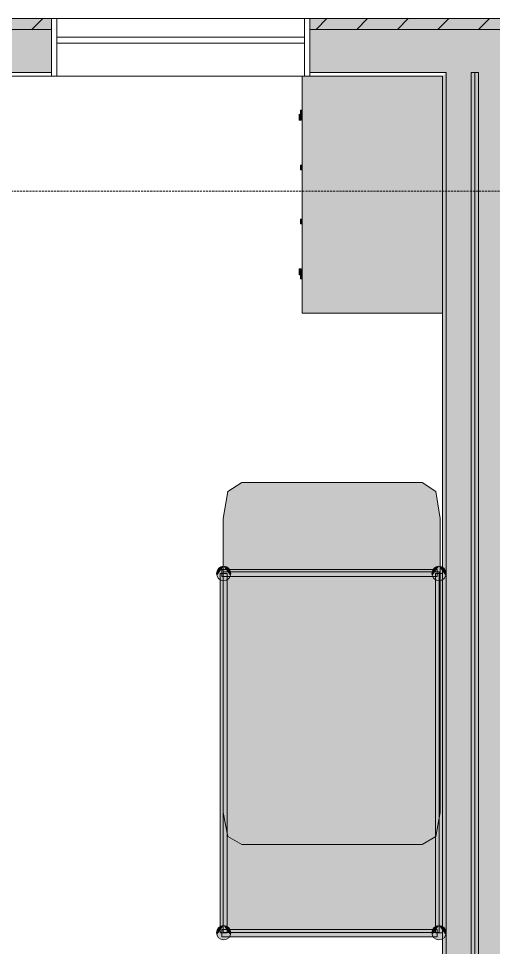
# Model space of a CAD drawing. Header units: inches. Extents: x 99 to 12024, y -5408 to 2559.
# Drawn here: x 8571.5 to 8637.7, y -5153.6 to -5024.3 of the extents above; entities that cross this region are included whole.
import ezdxf

# ---------------------------------------------------------------- set-up
doc = ezdxf.new("R2010")
doc.units = ezdxf.units.IN
doc.header["$LTSCALE"] = 96
doc.header["$MEASUREMENT"] = 0
doc.linetypes.add('Dash', pattern=[0.225, 0.15, -0.075])
for name, color, linetype, lineweight in [('Doors', 5, 'Continuous', 5), ('Walls_  Normal', 6, 'Continuous', 13), ('Windows', 5, 'Continuous', 5)]:
    doc.layers.add(name, color=color, linetype=linetype, lineweight=lineweight)
doc.layers.add('Furniture_ Interior', color=7, linetype='Continuous', lineweight=25, true_color=0x8080c0)
doc.layers.add('Hatch', color=7, linetype='Continuous', lineweight=0, true_color=0x919191)

# ---------------------------------------------------------------- blocks, each defined once
blk = doc.blocks.new('Nursery Items_Cribs_Crib (posts)')
at = {"layer": 'Furniture_ Interior', "color": 163, "lineweight": 0, "true_color": 0x8080c0, "transparency": 33554687}
for points in [[(-15.5, 51), (-14.5, 51), (-14.5, 1), (-15.5, 1)], [(-15.25, 51.56), (14.75, 51.56), (14.75, 50.56), (-15.25, 50.56)], [(15.04, 51.21), (15.04, 1.01), (-15.08, 1.01), (-15.08, 51.21)], [(14.5, 51), (15.5, 51), (15.5, 1), (14.5, 1)], [(-15.25, 1.44), (14.75, 1.44), (14.75, 0.44), (-15.25, 0.44)]]:
    blk.add_lwpolyline(points, close=True, dxfattribs=at)
for centre in [(-15, 51), (15, 51), (-15, 1), (15, 1)]:
    blk.add_circle(centre, 0.996, dxfattribs=at)
at = {"layer": 'Furniture_ Interior', "color": 7, "lineweight": 0, "true_color": 0xffffff, "transparency": 33554687}
for points in [[(-15, 51.99), (-15.94, 51.34), (-16, 51), (-15.98, 51.17)], [(-15, 51.99), (-16, 51), (-15.94, 50.66), (-15.98, 50.82)], [(-15, 51.99), (-15.76, 51.64), (-15.94, 51.34), (-15.86, 51.49)], [(-15, 51.99), (-15.94, 50.66), (-15.76, 50.36), (-15.86, 50.5)], [(-15, 51.99), (-15.5, 51.86), (-15.76, 51.64), (-15.64, 51.76)], [(-15, 51.99), (-15.76, 50.36), (-15.5, 50.13), (-15.64, 50.23)], [(-15, 51.99), (-15.17, 51.98), (-15.5, 51.86), (-15.34, 51.93)], [(-15, 51.99), (-15.5, 50.13), (-15.17, 50.02), (-15.34, 50.06)], [(-15, 51.99), (-15.17, 50.02), (-14.83, 50.02), (-15, 50)], [(-15, 51.99), (-14.83, 50.02), (-14.5, 50.13), (-14.66, 50.06)], [(-15, 51.99), (-14.5, 50.13), (-14.24, 50.36), (-14.36, 50.23)], [(-15, 51.99), (-14.24, 50.36), (-14.06, 50.66), (-14.14, 50.5)], [(-15, 51.99), (-14.06, 50.66), (-14, 51), (-14.02, 50.82)], [(-15, 51.99), (-14, 51), (-14.06, 51.34), (-14.02, 51.17)], [(-15, 51.99), (-14.06, 51.34), (-14.24, 51.64), (-14.14, 51.49)], [(-15, 51.99), (-14.24, 51.64), (-14.5, 51.86), (-14.36, 51.76)], [(-15, 51.99), (-14.5, 51.86), (-14.83, 51.98), (-14.66, 51.93)], [(15, 51.99), (14.06, 51.34), (14, 51), (14.02, 51.17)], [(15, 51.99), (14, 51), (14.06, 50.66), (14.02, 50.82)], [(15, 51.99), (14.24, 51.64), (14.06, 51.34), (14.14, 51.49)], [(15, 51.99), (14.06, 50.66), (14.24, 50.36), (14.14, 50.5)], [(15, 51.99), (14.5, 51.86), (14.24, 51.64), (14.36, 51.76)], [(15, 51.99), (14.24, 50.36), (14.5, 50.13), (14.36, 50.23)], [(15, 51.99), (14.83, 51.98), (14.5, 51.86), (14.66, 51.93)], [(15, 51.99), (14.5, 50.13), (14.83, 50.02), (14.66, 50.06)], [(15, 51.99), (14.83, 50.02), (15.17, 50.02), (15, 50)], [(15, 51.99), (15.17, 50.02), (15.5, 50.13), (15.34, 50.06)], [(15, 51.99), (15.5, 50.13), (15.76, 50.36), (15.64, 50.23)], [(15, 51.99), (15.76, 50.36), (15.94, 50.66), (15.86, 50.5)], [(15, 51.99), (15.94, 50.66), (16, 51), (15.98, 50.82)], [(15, 51.99), (16, 51), (15.94, 51.34), (15.98, 51.17)], [(15, 51.99), (15.94, 51.34), (15.76, 51.64), (15.86, 51.49)], [(15, 51.99), (15.76, 51.64), (15.5, 51.86), (15.64, 51.76)], [(15, 51.99), (15.5, 51.86), (15.17, 51.98), (15.34, 51.93)], [(-15.5, 1), (-15.5, 51), (-15.5, 1), (-14.5, 51)], [(-14.5, 51), (-14.5, 1), (-14.5, 51), (-15.5, 1)], [(-15.25, 50.56), (-15.25, 51.56), (-15.25, 50.56), (14.75, 51.56)], [(14.75, 51.56), (14.75, 50.56), (14.75, 51.56), (-15.25, 50.56)], [(15.04, 1.01), (-15.08, 1.01), (15.04, 1.01), (15.04, 51.21)], [(15.04, 51.21), (-15.08, 1.01), (15.04, 51.21), (-15.08, 51.21)], [(14.5, 1), (14.5, 51), (14.5, 1), (15.5, 51)], [(15.5, 51), (15.5, 1), (15.5, 51), (14.5, 1)], [(-15, 1.99), (-15.94, 1.34), (-16, 1), (-15.98, 1.17)], [(-15, 1.99), (-16, 1), (-15.94, 0.66), (-15.98, 0.82)], [(-15, 1.99), (-15.76, 1.64), (-15.94, 1.34), (-15.86, 1.49)], [(-15, 1.99), (-15.94, 0.66), (-15.76, 0.36), (-15.86, 0.5)], [(-15, 1.99), (-15.5, 1.86), (-15.76, 1.64), (-15.64, 1.76)], [(-15, 1.99), (-15.76, 0.36), (-15.5, 0.13), (-15.64, 0.23)], [(-15, 1.99), (-15.17, 1.98), (-15.5, 1.86), (-15.34, 1.93)], [(-15, 1.99), (-15.5, 0.13), (-15.17, 0.02), (-15.34, 0.06)], [(-15.25, 0.44), (-15.25, 1.44), (-15.25, 0.44), (14.75, 1.44)], [(14.75, 1.44), (14.75, 0.44), (14.75, 1.44), (-15.25, 0.44)], [(-15, 1.99), (-15.17, 0.02), (-14.83, 0.02), (-15, 0)], [(-15, 1.99), (-14.83, 0.02), (-14.5, 0.13), (-14.66, 0.06)], [(-15, 1.99), (-14.5, 0.13), (-14.24, 0.36), (-14.36, 0.23)], [(-15, 1.99), (-14.24, 0.36), (-14.06, 0.66), (-14.14, 0.5)], [(-15, 1.99), (-14.06, 0.66), (-14, 1), (-14.02, 0.82)], [(-15, 1.99), (-14, 1), (-14.06, 1.34), (-14.02, 1.17)], [(-15, 1.99), (-14.06, 1.34), (-14.24, 1.64), (-14.14, 1.49)], [(-15, 1.99), (-14.24, 1.64), (-14.5, 1.86), (-14.36, 1.76)], [(-15, 1.99), (-14.5, 1.86), (-14.83, 1.98), (-14.66, 1.93)], [(15, 1.99), (14.06, 1.34), (14, 1), (14.02, 1.17)], [(15, 1.99), (14, 1), (14.06, 0.66), (14.02, 0.82)], [(15, 1.99), (14.24, 1.64), (14.06, 1.34), (14.14, 1.49)], [(15, 1.99), (14.06, 0.66), (14.24, 0.36), (14.14, 0.5)], [(15, 1.99), (14.5, 1.86), (14.24, 1.64), (14.36, 1.76)], [(15, 1.99), (14.24, 0.36), (14.5, 0.13), (14.36, 0.23)], [(15, 1.99), (14.83, 1.98), (14.5, 1.86), (14.66, 1.93)], [(15, 1.99), (14.5, 0.13), (14.83, 0.02), (14.66, 0.06)], [(15, 1.99), (14.83, 0.02), (15.17, 0.02), (15, 0)], [(15, 1.99), (15.17, 0.02), (15.5, 0.13), (15.34, 0.06)], [(15, 1.99), (15.5, 0.13), (15.76, 0.36), (15.64, 0.23)], [(15, 1.99), (15.76, 0.36), (15.94, 0.66), (15.86, 0.5)], [(15, 1.99), (15.94, 0.66), (16, 1), (15.98, 0.82)], [(15, 1.99), (16, 1), (15.94, 1.34), (15.98, 1.17)], [(15, 1.99), (15.94, 1.34), (15.76, 1.64), (15.86, 1.49)], [(15, 1.99), (15.76, 1.64), (15.5, 1.86), (15.64, 1.76)], [(15, 1.99), (15.5, 1.86), (15.17, 1.98), (15.34, 1.93)]]:
    blk.add_solid(points, dxfattribs=at)
blk = doc.blocks.new('-Ready to Use Furn_Storage_Rolled Drawer Chest')
at = {"layer": 'Furniture_ Interior', "color": 163, "lineweight": 0, "true_color": 0x8080c0, "transparency": 33554687}
for p, q in [((-17.55, 0.44), (-17.55, 0.19)), ((-17.05, 0.44), (-17.05, 0.19)), ((-16.61, 0), (-16.61, 0.31)), ((-16.46, 0.31), (-16.46, 0.44)), ((-16.14, 0.44), (-16.14, 0.31)), ((-15.99, 0.31), (-15.99, 0)), ((-5.95, 0.19), (-5.95, 0.44)), ((-5.45, 0.44), (-5.45, 0.19)), ((5.45, 0.19), (5.45, 0.44)), ((5.95, 0.44), (5.95, 0.19)), ((15.99, 0), (15.99, 0.31)), ((16.14, 0.31), (16.14, 0.44)), ((16.46, 0.44), (16.46, 0.31)), ((16.61, 0.31), (16.61, 0)), ((17.05, 0.19), (17.05, 0.44)), ((17.55, 0.44), (17.55, 0.19))]:
    blk.add_line(p, q, dxfattribs=at)
for points in [[(-25, 20.44), (25, 20.44), (25, 0.44), (-25, 0.44)], [(-16.8, 0.44), (-16.8, 0.19), (-17.8, 0.19), (-17.8, 0.44)], [(-16.8, 0.31), (-15.68, 0.31), (-15.68, 0), (-16.93, 0), (-16.92, 0.19)], [(-16.61, 0.31), (-16.61, 0.44), (-15.99, 0.44), (-15.99, 0.31)], [(-5.2, 0.19), (-6.2, 0.19), (-6.2, 0.44), (-5.21, 0.44)], [(6.2, 0.19), (5.2, 0.19), (5.21, 0.44), (6.2, 0.44)], [(16.93, 0), (15.68, 0), (15.68, 0.31), (16.8, 0.31), (16.92, 0.19)], [(15.99, 0.31), (15.99, 0.44), (16.61, 0.44), (16.61, 0.31)], [(17.8, 0.19), (16.8, 0.19), (16.81, 0.44), (17.8, 0.44)]]:
    blk.add_lwpolyline(points, close=True, dxfattribs=at)
at = {"layer": 'Furniture_ Interior', "color": 7, "lineweight": 0, "true_color": 0xffffff, "transparency": 33554687}
for points in [[(-25, 0.44), (-25, 20.44), (-25, 0.44), (25, 20.44)], [(25, 20.44), (25, 0.44), (25, 20.44), (-25, 0.44)], [(-17.8, 0.44), (-16.8, 0.44), (-17.8, 0.44), (-16.8, 0.19)], [(-16.8, 0.19), (-17.8, 0.19), (-16.8, 0.19), (-17.8, 0.44)], [(-16.8, 0.31), (-15.68, 0), (-16.8, 0.31), (-16.93, 0)], [(-16.92, 0.19), (-16.8, 0.31), (-16.92, 0.19), (-16.93, 0)], [(-15.68, 0.31), (-15.68, 0), (-15.68, 0.31), (-16.8, 0.31)], [(-15.99, 0.31), (-16.61, 0.31), (-15.99, 0.31), (-16.61, 0.44)], [(-16.61, 0.44), (-15.99, 0.44), (-16.61, 0.44), (-15.99, 0.31)], [(-5.21, 0.44), (-5.2, 0.19), (-5.21, 0.44), (-6.2, 0.19)], [(-5.21, 0.44), (-6.2, 0.19), (-5.21, 0.44), (-6.2, 0.44)], [(5.2, 0.19), (5.21, 0.44), (5.2, 0.19), (6.2, 0.19)], [(6.2, 0.19), (5.21, 0.44), (6.2, 0.19), (6.2, 0.44)], [(15.68, 0), (16.8, 0.31), (15.68, 0), (16.93, 0)], [(15.68, 0.31), (16.8, 0.31), (15.68, 0.31), (15.68, 0)], [(16.61, 0.31), (15.99, 0.31), (16.61, 0.31), (15.99, 0.44)], [(15.99, 0.44), (16.61, 0.44), (15.99, 0.44), (16.61, 0.31)], [(16.8, 0.19), (16.81, 0.44), (16.8, 0.19), (17.8, 0.19)], [(16.93, 0), (16.8, 0.31), (16.93, 0), (16.92, 0.19)], [(17.8, 0.19), (16.81, 0.44), (17.8, 0.19), (17.8, 0.44)]]:
    blk.add_solid(points, dxfattribs=at)
blk = doc.blocks.new('-Anuman Furniture_-New Nursery Items_Accessories_Cushion')
at = {"layer": 'Furniture_ Interior', "color": 163, "lineweight": 0, "true_color": 0x8080c0, "transparency": 33554687}
blk.add_lwpolyline([(-6.344, 1.175), (-6.344, 11.986), (-6.069, 12.981), (-5.246, 13.313), (5.28, 13.313), (6.078, 12.981), (6.344, 11.986), (6.344, 1.175), (6.078, 0.294), (5.28, 0), (-5.246, 0), (-6.069, 0.294)], close=True, dxfattribs=at)
at = {"layer": 'Furniture_ Interior', "color": 7, "lineweight": 0, "true_color": 0xffffff, "transparency": 33554687}
for points in [[(-6.344, 11.986), (-6.069, 12.981), (-6.344, 11.986), (-5.246, 13.313)], [(-5.246, 13.313), (6.344, 11.986), (-5.246, 13.313), (-6.344, 11.986)], [(5.28, 13.313), (6.344, 11.986), (5.28, 13.313), (-5.246, 13.313)], [(5.28, 13.313), (6.078, 12.981), (5.28, 13.313), (6.344, 11.986)], [(-6.344, 11.986), (6.344, 11.986), (-6.344, 11.986), (-6.344, 1.175)], [(6.344, 11.986), (6.344, 1.175), (6.344, 11.986), (-6.344, 1.175)], [(6.344, 1.175), (-5.246, 0), (6.344, 1.175), (-6.344, 1.175)], [(-6.344, 1.175), (-5.246, 0), (-6.344, 1.175), (-6.069, 0.294)], [(5.28, 0), (-5.246, 0), (5.28, 0), (6.344, 1.175)], [(6.344, 1.175), (6.078, 0.294), (6.344, 1.175), (5.28, 0)]]:
    blk.add_solid(points, dxfattribs=at)

msp = doc.modelspace()

# ---------------------------------------------------------------- linework, layer by layer
at = {"layer": 'Doors', "linetype": 'Dash', "ltscale": 0.02, "transparency": 33554687}
msp.add_line((7915.12, -5048.32), (9355.12, -5048.32), dxfattribs=at)
at = {"layer": 'Hatch', "color": 1, "transparency": 33554687}
for p, q in [((8573.41, -5025.82), (8574.91, -5024.32)), ((8613.01, -5025.82), (8614.51, -5024.32)), ((8618.66, -5025.82), (8620.16, -5024.32)), ((8624.32, -5025.82), (8625.82, -5024.32)), ((8629.98, -5025.82), (8631.48, -5024.32)), ((8635.64, -5025.82), (8637.14, -5024.32))]:
    msp.add_line(p, q, dxfattribs=at)
at = {"layer": 'Walls_  Normal', "transparency": 33554687}
for p, q in [((8517.12, -5024.32), (8576.12, -5024.32)), ((8576.12, -5024.32), (8576.12, -5032.32)), ((8612.12, -5024.32), (8658.12, -5024.32)), ((8612.12, -5024.32), (8612.12, -5032.32)), ((8517.12, -5025.82), (8576.12, -5025.82)), ((8576.12, -5025.82), (8576.12, -5031.82)), ((8612.12, -5025.82), (8658.12, -5025.82)), ((8612.12, -5025.82), (8612.12, -5031.82)), ((8538.62, -5031.82), (8576.12, -5031.82)), ((8612.12, -5031.82), (8631.12, -5031.82)), ((8631.12, -5031.82), (8631.12, -5175.32)), ((8635.12, -5031.82), (8634.62, -5031.82)), ((8634.62, -5031.82), (8634.62, -5400.82)), ((8634.62, -5031.82), (8635.62, -5031.82)), ((8635.62, -5031.82), (8635.12, -5031.82)), ((8635.12, -5031.82), (8635.12, -5400.82)), ((8635.62, -5031.82), (8635.62, -5400.82)), ((8539.12, -5032.32), (8576.12, -5032.32)), ((8612.12, -5032.32), (8630.62, -5032.32)), ((8630.62, -5032.32), (8630.62, -5174.82))]:
    msp.add_line(p, q, dxfattribs=at)
at = {"layer": 'Walls_  Normal', "color": 252, "true_color": 0x949494, "transparency": 33554687}
for points in [[(8517.12, -5024.32), (8576.12, -5024.32), (8517.12, -5025.82), (8576.12, -5025.82)], [(8612.12, -5024.32), (8658.12, -5024.32), (8612.12, -5025.82), (8658.12, -5025.82)], [(8517.12, -5025.82), (8576.12, -5025.82), (8517.12, -5031.82), (8576.12, -5031.82)], [(8612.12, -5025.82), (8658.12, -5025.82), (8612.12, -5031.82), (8658.12, -5031.82)], [(8631.12, -5031.82), (8631.12, -5175.32), (8630.62, -5032.32), (8630.62, -5174.82)], [(8634.62, -5031.82), (8634.62, -5400.82), (8631.12, -5031.82), (8631.12, -5400.82)], [(8635.12, -5031.82), (8635.12, -5400.82), (8634.62, -5031.82), (8634.62, -5400.82)], [(8635.62, -5031.82), (8635.62, -5400.82), (8635.12, -5031.82), (8635.12, -5400.82)], [(8639.12, -5031.82), (8639.12, -5400.82), (8635.62, -5031.82), (8635.62, -5400.82)]]:
    msp.add_solid(points, dxfattribs=at)
at = {"layer": 'Windows', "transparency": 33554687}
for p, q in [((8576.12, -5024.32), (8612.12, -5024.32)), ((8576.87, -5024.32), (8576.12, -5024.32)), ((8576.12, -5024.32), (8576.12, -5032.32)), ((8576.87, -5024.32), (8576.87, -5032.32)), ((8612.12, -5024.32), (8611.37, -5024.32)), ((8611.37, -5024.32), (8611.37, -5032.32)), ((8612.12, -5024.32), (8612.12, -5032.32)), ((8611.37, -5026.92), (8576.87, -5026.92)), ((8611.37, -5027.72), (8576.87, -5027.72)), ((8576.12, -5032.32), (8612.12, -5032.32)), ((8576.87, -5032.32), (8576.12, -5032.32)), ((8612.12, -5032.32), (8611.37, -5032.32))]:
    msp.add_line(p, q, dxfattribs=at)

# ---------------------------------------------------------------- block references
at = {"layer": 'Furniture_ Interior', "transparency": 33554687, "xscale": 0.6600000262260437, "yscale": 0.9785944819450378, "rotation": 269.9999999999999}
msp.add_blockref('-Ready to Use Furn_Storage_Rolled Drawer Chest', (8610.62, -5048.82), dxfattribs=at)
at = {"layer": 'Furniture_ Interior', "transparency": 33554687, "xscale": 2.384236335754395, "yscale": 3.784459590911865}
msp.add_blockref('-Anuman Furniture_-New Nursery Items_Accessories_Cushion', (8615.17, -5139.28), dxfattribs=at)
at = {"layer": 'Furniture_ Interior', "transparency": 33554687}
msp.add_blockref('Nursery Items_Cribs_Crib (posts)', (8615.12, -5152.56), dxfattribs=at)

doc.saveas('drawing.dxf')
